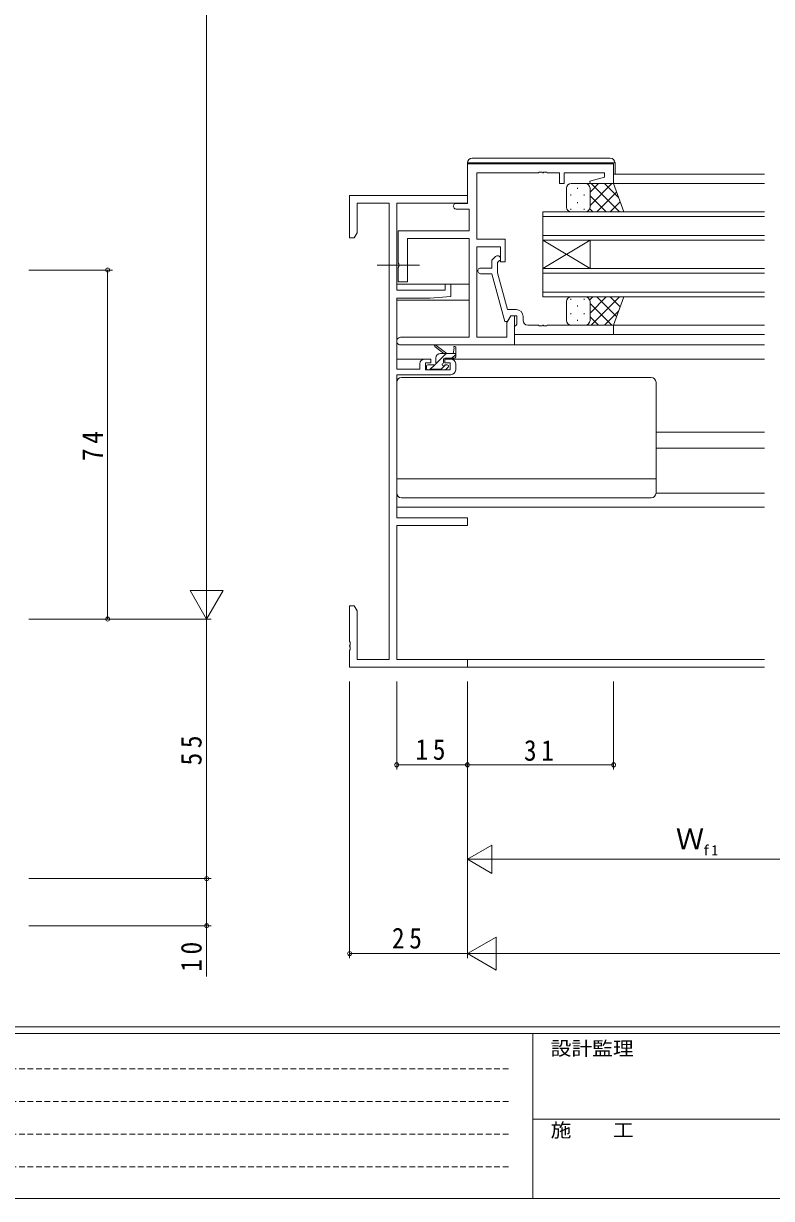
# Model space of a CAD drawing. Units: millimetres on the paper. Extents: x -420 to 373, y -297 to 267.
# Drawn here: x -268.2 to -109.5, y -297 to -47.9 of the extents above; entities that cross this region are included whole.
import ezdxf
from ezdxf.enums import TextEntityAlignment as Align

# ---------------------------------------------------------------- set-up
doc = ezdxf.new("R2010")
doc.units = ezdxf.units.MM
doc.linetypes.add('CHAIN2', pattern=[12, 9, -1, 1, -1])
doc.linetypes.add('DASHED1', pattern=[1.8, 1.2, -0.6])
for name, color, linetype, lineweight in [('0-1_YKK_ZWAK', 7, 'Continuous', 9), ('0-3_YKK_11', 7, 'Continuous', 9), ('0-4_YKK_12', 2, 'Continuous', 9), ('0-5_YKK_13', 4, 'Continuous', 9), ('0-7_YKK_D', 6, 'Continuous', 9)]:
    doc.layers.add(name, color=color, linetype=linetype, lineweight=lineweight)
doc.styles.add('ＭＳ ゴシック', font='')
doc.styles.get('ＭＳ ゴシック').set_extended_font_data('MS Gothic')

msp = doc.modelspace()

# ---------------------------------------------------------------- linework, layer by layer
at = {"layer": '0-1_YKK_ZWAK'}
for p, q in [((352.3, -260.6), (-417.7, -260.6)), ((314.5, -262), (-417.7, -262)), ((-160.1, -262), (-160.1, -297)), ((-160.1, -280.199), (-31.3, -280.199)), ((-417.7, -297), (314.5, -297))]:
    msp.add_line(p, q, dxfattribs=at)
at = {"layer": '0-1_YKK_ZWAK', "linetype": 'DASHED1'}
for p, q in [((-413.101, -269.512), (-164.909, -269.512)), ((-413.101, -276.441), (-164.909, -276.441)), ((-413.101, -283.37), (-164.909, -283.37)), ((-413.101, -290.298), (-164.909, -290.298))]:
    msp.add_line(p, q, dxfattribs=at)
at = {"layer": '0-3_YKK_11'}
for p, q in [((-173.982, -86.082), (-173.982, -77.682)), ((-173.982, -77.682), (-142.982, -77.682)), ((-171.982, -79.582), (-171.982, -93.682)), ((-158.94, -79.582), (-171.982, -79.582)), ((-158.757, -79.462), (-158.94, -79.582)), ((-158.207, -79.462), (-158.757, -79.462)), ((-158.024, -79.582), (-158.207, -79.462)), ((-157.94, -79.582), (-158.024, -79.582)), ((-157.757, -79.462), (-157.94, -79.582)), ((-157.207, -79.462), (-157.757, -79.462)), ((-157.024, -79.582), (-157.207, -79.462)), ((-154.482, -79.582), (-157.024, -79.582)), ((-154.482, -81.883), (-154.482, -79.582)), ((-153.482, -79.582), (-153.482, -81.883)), ((-144.882, -79.582), (-153.482, -79.582)), ((-144.882, -80.521), (-144.882, -79.582)), ((-142.982, -77.682), (-142.982, -81.882)), ((-153.482, -81.883), (-154.482, -81.883)), ((-148.011, -81.36), (-144.882, -80.521)), ((-147.943, -81.882), (-148.011, -81.36)), ((-142.982, -81.882), (-147.943, -81.882)), ((-198.982, -84.383), (-173.982, -84.383)), ((-198.982, -93.383), (-198.982, -84.383)), ((-173.982, -84.383), (-173.982, -86.012)), ((-197.352, -86.012), (-197.352, -92.291)), ((-190.612, -86.012), (-197.352, -86.012)), ((-190.612, -182.753), (-190.612, -86.012)), ((-188.982, -86.012), (-188.982, -104.483)), ((-173.982, -86.012), (-188.982, -86.012)), ((-176.382, -86.082), (-173.982, -86.082)), ((-173.612, -87.282), (-176.382, -87.282)), ((-173.612, -91.882), (-173.612, -87.282)), ((-188.682, -91.882), (-173.612, -91.882)), ((-188.682, -98.724), (-188.682, -91.882)), ((-197.982, -93.383), (-198.982, -93.383)), ((-197.352, -92.291), (-197.982, -93.383)), ((-186.682, -93.512), (-186.682, -102.682)), ((-173.612, -93.512), (-186.682, -93.512)), ((-173.612, -114.452), (-173.612, -93.512)), ((-171.982, -93.682), (-165.982, -93.682)), ((-165.982, -93.682), (-165.982, -98.482)), ((-171.982, -95.312), (-171.982, -114.452)), ((-166.982, -95.312), (-171.982, -95.312)), ((-166.982, -98.482), (-166.982, -95.312)), ((-188.562, -98.907), (-188.682, -98.724)), ((-188.682, -99.641), (-188.562, -99.457)), ((-188.562, -99.457), (-188.562, -98.907)), ((-168.006, -97.358), (-168.782, -98.134)), ((-168.782, -98.134), (-168.782, -99.782)), ((-167.582, -98.631), (-167.158, -98.207)), ((-167.582, -100.821), (-167.582, -98.631)), ((-165.982, -98.482), (-166.982, -98.482)), ((-188.682, -102.682), (-188.682, -99.641)), ((-168.782, -99.782), (-171.182, -99.782)), ((-171.182, -100.982), (-168.781, -100.982)), ((-168.781, -100.982), (-166.075, -111.082)), ((-165.502, -108.582), (-167.582, -100.821)), ((-188.982, -104.483), (-178.682, -104.483)), ((-186.682, -102.682), (-188.682, -102.682)), ((-178.682, -103.183), (-177.482, -103.183)), ((-178.682, -104.483), (-178.682, -103.183)), ((-177.482, -103.183), (-177.482, -105.789)), ((-188.982, -106.183), (-188.982, -121.183)), ((-181.982, -106.183), (-188.982, -106.183)), ((-177.482, -105.789), (-181.982, -106.183)), ((-163.682, -108.582), (-165.502, -108.582)), ((-166.075, -111.082), (-165.475, -111.082)), ((-165.612, -111.32), (-164.782, -109.882)), ((-165.612, -114.452), (-165.612, -111.32)), ((-165.475, -111.082), (-164.782, -109.882)), ((-164.782, -109.882), (-163.482, -109.882)), ((-164.782, -109.882), (-163.982, -109.882)), ((-163.982, -109.882), (-163.982, -116.082)), ((-163.682, -111.882), (-163.982, -112.182)), ((-163.482, -111.682), (-163.682, -111.882)), ((-163.482, -109.882), (-163.482, -111.682)), ((-162.182, -110.882), (-162.182, -110.082)), ((-158.94, -111.882), (-161.182, -111.882)), ((-158.757, -112.002), (-158.94, -111.882)), ((-158.207, -112.002), (-158.757, -112.002)), ((-158.024, -111.882), (-158.207, -112.002)), ((-157.94, -111.882), (-158.024, -111.882)), ((-157.757, -112.002), (-157.94, -111.882)), ((-157.207, -112.002), (-157.757, -112.002)), ((-157.024, -111.882), (-157.207, -112.002)), ((-142.982, -111.882), (-157.024, -111.882)), ((-142.982, -113.882), (-142.982, -111.882)), ((-188.167, -114.452), (-173.612, -114.452)), ((-171.982, -114.452), (-165.612, -114.452)), ((-163.982, -112.182), (-163.982, -113.882)), ((-163.982, -113.882), (-142.982, -113.882)), ((-163.982, -116.082), (-188.167, -116.082)), ((-183.082, -119.083), (-181.782, -119.083)), ((-181.782, -119.083), (-181.782, -119.883)), ((-178.782, -119.083), (-177.482, -119.083)), ((-178.782, -119.883), (-178.782, -119.083)), ((-188.982, -121.183), (-184.082, -121.183)), ((-184.082, -121.183), (-184.082, -120.083)), ((-182.882, -119.883), (-182.882, -121.383)), ((-181.782, -119.883), (-182.882, -119.883)), ((-182.882, -121.383), (-177.682, -121.383)), ((-177.682, -119.883), (-178.782, -119.883)), ((-177.682, -121.383), (-177.682, -119.883)), ((-176.482, -120.083), (-176.482, -121.383)), ((-188.982, -122.383), (-188.982, -152.753)), ((-177.482, -122.383), (-188.982, -122.383)), ((-188.982, -152.753), (-173.982, -152.753)), ((-188.982, -154.383), (-188.982, -182.753)), ((-173.982, -154.383), (-188.982, -154.383)), ((-173.982, -152.753), (-173.982, -154.383)), ((-198.982, -171.383), (-197.982, -171.383)), ((-198.982, -178.924), (-198.982, -171.383)), ((-197.982, -171.383), (-197.352, -172.474)), ((-197.352, -172.474), (-197.352, -182.753)), ((-198.862, -179.108), (-198.982, -178.924)), ((-198.862, -179.657), (-198.862, -179.108)), ((-198.982, -179.841), (-198.862, -179.657)), ((-198.982, -179.924), (-198.982, -179.841)), ((-198.862, -180.108), (-198.982, -179.924)), ((-198.982, -180.841), (-198.862, -180.657)), ((-198.982, -184.383), (-198.982, -180.841)), ((-198.862, -180.657), (-198.862, -180.108)), ((-197.352, -182.753), (-190.612, -182.753)), ((-188.982, -182.753), (-173.982, -182.753)), ((-173.982, -182.753), (-173.982, -184.383)), ((-173.982, -184.383), (-198.982, -184.383))]:
    msp.add_line(p, q, dxfattribs=at)
for centre, radius, start, end in [((-176.382, -86.682), 0.6, 89.99998, 270), ((-167.582, -97.782), 0.6, 314.99998, 135), ((-171.182, -100.382), 0.6, 89.99998, 270), ((-163.682, -110.082), 1.5, 0, 89.99998), ((-161.182, -110.882), 1, 180, 269.99998), ((-188.167, -115.267), 0.815, 89.99998, 270), ((-183.082, -120.083), 1, 90, 179.99998), ((-177.482, -120.083), 1, 0, 89.99998), ((-177.482, -121.383), 1, 270, 359.99998)]:
    msp.add_arc(centre, radius, start, end, dxfattribs=at)
at = {"layer": '0-4_YKK_12'}
for p, q in [((-143.482, -81.882), (-110.982, -81.882)), ((-143.482, -81.883), (-110.982, -81.883)), ((-142.982, -79.882), (-110.982, -79.882)), ((-142.982, -79.882), (-110.982, -79.882)), ((-157.982, -87.882), (-157.982, -93.882)), ((-110.982, -87.882), (-157.982, -87.882)), ((-157.982, -88.882), (-110.982, -88.882)), ((-110.982, -92.882), (-157.982, -92.882)), ((-157.982, -93.882), (-147.982, -99.882)), ((-157.982, -99.882), (-147.982, -93.882)), ((-157.982, -99.882), (-157.982, -93.882)), ((-157.982, -93.882), (-110.982, -93.882)), ((-147.982, -99.882), (-147.982, -93.882)), ((-157.982, -99.882), (-157.982, -105.882)), ((-110.982, -99.882), (-157.982, -99.882)), ((-157.982, -100.882), (-110.982, -100.882)), ((-188.982, -103.183), (-173.612, -103.183)), ((-188.982, -106.583), (-173.612, -106.583)), ((-110.982, -104.882), (-157.982, -104.882)), ((-157.982, -105.882), (-110.982, -105.882)), ((-143.482, -111.882), (-110.982, -111.882)), ((-143.482, -111.883), (-110.982, -111.882)), ((-143.282, -113.882), (-110.982, -113.882)), ((-143.282, -113.882), (-110.982, -113.882)), ((-164.282, -116.082), (-110.982, -116.082)), ((-164.282, -116.082), (-110.982, -116.082)), ((-188.982, -119.083), (-183.082, -119.083)), ((-177.482, -119.083), (-110.982, -119.083)), ((-133.982, -134.583), (-110.982, -134.583)), ((-133.982, -137.983), (-110.982, -137.983)), ((-188.982, -150.482), (-110.982, -150.482)), ((-188.682, -182.753), (-110.982, -182.753)), ((-174.282, -184.383), (-110.982, -184.383))]:
    msp.add_line(p, q, dxfattribs=at)
at = {"layer": '0-5_YKK_13'}
for p, q in [((-143.682, -76.482), (-172.982, -76.482)), ((-142.682, -77.482), (-142.682, -79.882)), ((-151.982, -81.883), (-148.982, -81.883)), ((-142.982, -81.883), (-148.982, -81.883)), ((-147.982, -83.674), (-146.19, -81.883)), ((-147.982, -86.503), (-143.362, -81.883)), ((-147.714, -81.883), (-141.714, -87.882)), ((-144.885, -81.883), (-141.925, -84.843)), ((-140.839, -87.882), (-142.982, -81.883)), ((-152.982, -86.882), (-152.982, -82.883)), ((-152.034, -84.217), (-152.034, -84.418)), ((-150.619, -82.803), (-150.619, -83.002)), ((-149.204, -84.217), (-149.204, -84.418)), ((-147.982, -82.883), (-147.982, -86.482)), ((-147.982, -83.282), (-147.982, -86.882)), ((-147.982, -84.443), (-144.542, -87.882)), ((-146.533, -87.882), (-142.338, -83.687)), ((-150.619, -85.832), (-150.619, -86.033)), ((-143.705, -87.882), (-141.593, -85.771)), ((-152.034, -87.248), (-152.034, -87.447)), ((-148.982, -87.882), (-151.982, -87.882)), ((-149.204, -87.248), (-149.204, -87.447)), ((-149.204, -87.882), (-140.839, -87.882)), ((-148.039, -87.214), (-147.371, -87.882)), ((-152.982, -106.884), (-152.982, -110.884)), ((-152.034, -106.519), (-152.034, -106.319)), ((-148.982, -105.884), (-151.982, -105.884)), ((-149.204, -105.884), (-140.839, -105.884)), ((-149.204, -106.519), (-149.204, -106.319)), ((-148.039, -106.552), (-147.371, -105.884)), ((-147.982, -109.324), (-144.542, -105.884)), ((-147.982, -110.484), (-147.982, -106.884)), ((-147.714, -111.884), (-141.714, -105.884)), ((-146.533, -105.884), (-142.338, -110.08)), ((-143.705, -105.884), (-141.593, -107.996)), ((-140.839, -105.884), (-142.982, -111.884)), ((-152.034, -109.549), (-152.034, -109.349)), ((-150.619, -107.934), (-150.619, -107.734)), ((-149.204, -109.549), (-149.204, -109.349)), ((-147.982, -107.264), (-143.362, -111.884)), ((-147.982, -110.884), (-147.982, -107.284)), ((-144.885, -111.884), (-141.925, -108.923)), ((-151.982, -111.884), (-148.982, -111.884)), ((-150.619, -110.964), (-150.619, -110.764)), ((-142.982, -111.884), (-148.982, -111.884)), ((-147.982, -110.092), (-146.19, -111.884)), ((-178.982, -117.883), (-180.802, -116.482)), ((-178.382, -117.883), (-180.6, -116.2)), ((-176.782, -116.756), (-176.981, -117.883)), ((-176.482, -118.583), (-176.482, -116.583)), ((-178.514, -117.883), (-180.693, -120.061)), ((-180.682, -119.983), (-180.682, -118.883)), ((-179.682, -117.883), (-176.482, -117.883)), ((-179.082, -119.822), (-179.082, -119.183)), ((-178.782, -118.883), (-176.782, -118.883)), ((-176.482, -118.096), (-177.269, -118.883)), ((-182.682, -120.583), (-182.682, -121.083)), ((-180.982, -120.283), (-182.382, -120.283)), ((-182.382, -121.383), (-181.882, -121.383)), ((-180.903, -120.272), (-182.014, -121.383)), ((-181.682, -121.183), (-179.582, -121.183)), ((-178.673, -120.287), (-179.582, -121.196)), ((-179.382, -121.383), (-178.782, -121.383)), ((-178.282, -120.283), (-178.621, -120.283)), ((-178.57, -121.295), (-178.07, -120.795)), ((-188.982, -147.483), (-188.982, -123.983)), ((-187.982, -122.983), (-134.982, -122.983)), ((-133.982, -147.483), (-133.982, -123.983)), ((-188.982, -144.443), (-133.982, -144.443)), ((-187.982, -148.483), (-134.982, -148.483)), ((-110.982, -147.483), (-133.982, -147.483))]:
    msp.add_line(p, q, dxfattribs=at)
at = {"layer": '0-5_YKK_13', "linetype": 'CHAIN2'}
msp.add_line((-193.112, -99.182), (-184.182, -99.182), dxfattribs=at)
at = {"layer": '0-5_YKK_13'}
for points in [[(-173.982, -78.182), (-173.982, -77.482), (-173.482, -77.482)], [(-173.482, -77.482), (-143.182, -77.482), (-142.682, -77.482)]]:
    msp.add_lwpolyline(points, dxfattribs=at)
for centre, radius, start, end in [((-172.982, -77.482), 1, 90, 180), ((-143.682, -77.482), 1, 0, 90), ((-151.982, -82.883), 1, 90, 180), ((-148.982, -82.883), 1, 0, 90), ((-148.982, -82.883), 1, 0, 90), ((-151.982, -86.882), 1, 180, 270), ((-148.982, -86.882), 1, 270, 0), ((-148.982, -86.882), 1, 270, 0), ((-151.982, -106.884), 1, 90, 180), ((-148.982, -106.884), 1, 0, 90), ((-148.982, -106.884), 1, 0, 90), ((-151.982, -110.884), 1, 180, 270), ((-148.982, -110.884), 1, 270, 0), ((-148.982, -110.884), 1, 270, 0), ((-180.782, -116.283), 0.2, 24.41711, 264.41711), ((-176.682, -116.583), 0.2, 0, 239.99998), ((-179.682, -118.883), 1, 90, 180), ((-178.782, -119.183), 0.3, 90, 180), ((-176.782, -118.583), 0.3, 270, 0), ((-182.382, -120.583), 0.3, 90, 180), ((-182.382, -121.083), 0.3, 180, 270), ((-181.882, -121.183), 0.2, 270, 0), ((-180.982, -119.983), 0.3, 270, 0), ((-179.382, -121.183), 0.2, 180, 270), ((-179.082, -120.283), 0.25, 123.05573, 326.94426), ((-179.382, -119.822), 0.3, 303.05573, 0), ((-178.621, -120.583), 0.3, 90, 146.94426), ((-178.782, -121.083), 0.3, 270, 314.99998), ((-178.282, -120.583), 0.3, 314.99998, 90), ((-187.982, -123.983), 1, 90, 180), ((-134.982, -123.983), 1, 0, 90), ((-187.982, -147.483), 1, 180, 270), ((-134.982, -147.483), 1, 270, 0)]:
    msp.add_arc(centre, radius, start, end, dxfattribs=at)
at = {"layer": '0-7_YKK_D'}
for p, q in [((-229.315, 218.802), (-229.315, -167.198)), ((-267.012, -100.198), (-249.312, -100.198)), ((-250.312, -174.198), (-250.312, -100.198)), ((-229.315, -174.198), (-229.315, -162.074)), ((-225.815, -168.136), (-232.815, -168.136)), ((-229.315, -174.198), (-232.815, -168.136)), ((-229.315, -174.198), (-225.815, -168.136)), ((-267.012, -174.198), (-228.315, -174.198)), ((-267.012, -174.198), (-249.312, -174.198)), ((-267.012, -174.198), (-228.315, -174.198)), ((-229.315, -174.198), (-229.315, -229.198)), ((-198.982, -187.383), (-198.982, -246.08)), ((-188.982, -187.383), (-188.982, -206.08)), ((-173.982, -187.383), (-173.982, -226.08)), ((-173.982, -187.383), (-173.982, -206.08)), ((-173.982, -187.383), (-173.982, -246.08)), ((-173.982, -187.383), (-173.982, -246.08)), ((-173.982, -187.383), (-173.982, -206.08)), ((-142.982, -187.383), (-142.982, -206.08)), ((-188.982, -205.08), (-173.982, -205.08)), ((-173.982, -205.08), (-142.982, -205.08)), ((-173.982, -225.08), (-168.786, -222.08)), ((-168.786, -228.08), (-168.786, -222.08)), ((-173.982, -225.08), (-163.59, -225.08)), ((-173.982, -225.08), (-168.786, -228.08)), ((-167.982, -225.08), (-81.982, -225.08)), ((-267.012, -229.198), (-228.315, -229.198)), ((-267.012, -229.198), (-228.315, -229.198)), ((-229.315, -229.198), (-229.315, -239.198)), ((-267.012, -239.198), (-228.315, -239.198)), ((-229.315, -239.198), (-229.315, -249.938)), ((-173.982, -245.08), (-167.92, -241.58)), ((-167.92, -248.58), (-167.92, -241.58)), ((-173.982, -245.08), (-198.982, -245.08)), ((-173.982, -245.08), (-161.858, -245.08)), ((-173.982, -245.08), (-167.92, -248.58)), ((-166.982, -245.08), (306.018, -245.08))]:
    msp.add_line(p, q, dxfattribs=at)
for centre in [(-250.312, -100.198), (-250.312, -174.198), (-188.982, -205.08), (-173.982, -205.08), (-173.982, -205.08), (-142.982, -205.08), (-229.315, -229.198), (-229.315, -229.198), (-229.315, -239.198), (-198.982, -245.08)]:
    msp.add_circle(centre, 0.425, dxfattribs=at)

# ---------------------------------------------------------------- texts
at = {"layer": '0-1_YKK_ZWAK', "style": 'ＭＳ ゴシック', "width": 1.1}
for s, p in [('設計監理', (-156.331, -267.533)), ('施\u3000\u3000工', (-156.331, -284.854))]:
    msp.add_text(s, height=2.933, dxfattribs=at).set_placement(p, align=Align.BOTTOM_LEFT)
at = {"layer": '0-7_YKK_D', "color": 3, "style": 'ＭＳ ゴシック'}
msp.add_text('Ｗ', height=4.399, dxfattribs=at).set_placement((-129.782, -224.28), align=Align.BOTTOM_LEFT)
at = {"layer": '0-7_YKK_D', "color": 3, "char_height": 4.399, "attachment_point": 7, "rotation": 90, "style": 'ＭＳ ゴシック'}
for s, insert in [('\\T1.36;\\W0.9;74', (-251.312, -140.718)), ('\\T1.36;\\W0.9;55', (-230.315, -205.218)), ('\\T1.36;\\W0.9;10', (-230.315, -248.938))]:
    msp.add_mtext(s, dxfattribs=dict(at, insert=insert))
at = {"layer": '0-7_YKK_D', "color": 3, "char_height": 4.399, "attachment_point": 7, "style": 'ＭＳ ゴシック'}
for s, insert in [('\\T1.36;\\W0.9;15', (-185.002, -204.08)), ('\\T1.36;\\W0.9;31', (-162.002, -204.28)), ('\\T1.36;\\W0.9;25', (-190.002, -244.08))]:
    msp.add_mtext(s, dxfattribs=dict(at, insert=insert))
at = {"layer": '0-7_YKK_D', "color": 7, "insert": (-124.022, -224.28), "char_height": 2.199, "attachment_point": 7, "style": 'ＭＳ ゴシック'}
msp.add_mtext('\\T1.36;\\W0.9;f1', dxfattribs=at)

doc.saveas('drawing.dxf')
